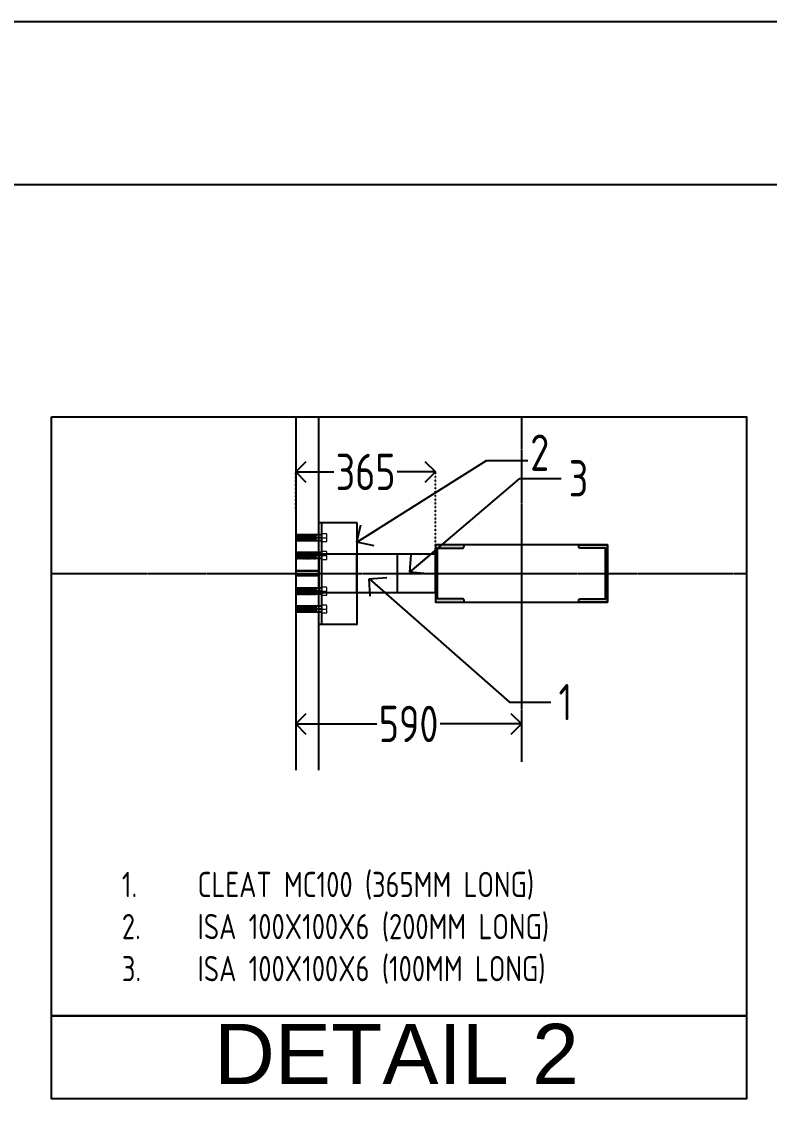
# Model space of a CAD drawing. Header units: millimetres. Extents: x 3470347 to 5996549, y -3470518 to 17149644.
# Drawn here: x 5031577 to 5038459, y 6811489 to 6821582 of the extents above; entities that cross this region are included whole.
import ezdxf
from ezdxf.enums import TextEntityAlignment as Align

# ---------------------------------------------------------------- set-up
doc = ezdxf.new("R2010")
doc.units = ezdxf.units.MM
doc.header["$MEASUREMENT"] = 0
doc.header["$PDMODE"] = 35
doc.header["$PDSIZE"] = -5
doc.linetypes.add('CENTERX2', pattern=[4, 2.5, -0.5, 0.5, -0.5])
doc.linetypes.add('DOT2', pattern=[0.125, 0, -0.125])
doc.layers.get('0').update_dxf_attribs({"linetype": 'CONTINUOUS', "lineweight": 25})
doc.layers.get('DEFPOINTS').update_dxf_attribs({"linetype": 'CONTINUOUS', "lineweight": 25})
for name, color, linetype, lineweight in [('6 TEXT', 7, 'CONTINUOUS', 25), ('channnel', 2, 'CONTINUOUS', 15), ('rRCC 1', 3, 'CONTINUOUS', 25), ('rRCC 2', 40, 'CONTINUOUS', 15), ('SHEET', 7, 'CONTINUOUS', 15)]:
    doc.layers.add(name, color=color, linetype=linetype, lineweight=lineweight)
doc.layers.add('lintel', color=2, linetype='CONTINUOUS')
doc.styles.add('DIM', font='geniso.shx', dxfattribs={"width": 0.85})
doc.styles.add('PDF Arial', font='arial.ttf')
doc.dimstyles.new('ST-100', dxfattribs={"dimscale": 100, "dimtxt": 7, "dimasz": 5, "dimexe": 0.18, "dimexo": 0.0625, "dimgap": 0.2, "dimtad": 0, "dimdec": 0, "dimzin": 0, "dimdsep": 46, "dimtxsty": 'DIM', "dimblk": 'OPEN90', "dimcen": 0.09, "dimclrd": 256, "dimclrt": 7, "dimadec": 0, "dimazin": 0, "dimtfac": 1, "dimtdec": 0, "dimtofl": 0, "dimtmove": 0, "dimatfit": 3, "dimldrblk": 'OPEN90', "dimfxl": 1, "dimtolj": 1, "dimtzin": 0, "dimlwd": -1, "dimarcsym": 0})

# ---------------------------------------------------------------- blocks, each defined once
blk = doc.blocks.new('_Open90')
at = {"color": 0, "linetype": 'ByBlock', "lineweight": -2}
for p, q in [((-0.5, 0.5), (0, 0)), ((0, 0), (-1, 0)), ((0, 0), (-0.5, -0.5))]:
    blk.add_line(p, q, dxfattribs=at)
blk = doc.blocks.new('*D1506')
at = {"color": 1, "linetype": 'DOT2', "lineweight": -2, "ltscale": 0.7}
for p, q in [((446356.2, -1867615.1), (446356.2, -1867422.4)), ((447086.2, -1867853.7), (447086.2, -1867422.4))]:
    blk.add_line(p, q, dxfattribs=at)
at = {"color": 1, "linetype": 'ByBlock', "ltscale": 0.7}
for p, q in [((446466.2, -1867422.4), (446555.8, -1867422.4)), ((446976.2, -1867422.4), (446886.5, -1867422.4))]:
    blk.add_line(p, q, dxfattribs=at)
at = {"layer": 'DEFPOINTS', "color": 0, "linetype": 'ByBlock'}
for p in [(446356.2, -1867422.4), (446356.2, -1867615.1), (447086.2, -1867853.7)]:
    blk.add_point(p, dxfattribs=at)
at = {"color": 1, "linetype": 'ByBlock', "xscale": 110, "yscale": 110, "zscale": 110, "rotation": 180}
blk.add_blockref('_Open90', (446356.2, -1867422.4), dxfattribs=at)
at = {"color": 1, "linetype": 'ByBlock', "xscale": 110, "yscale": 110, "zscale": 110}
blk.add_blockref('_Open90', (447086.2, -1867422.4), dxfattribs=at)
at = {"color": 7, "linetype": 'ByBlock', "insert": (446721.2, -1867422.4), "char_height": 190, "attachment_point": 5, "style": 'DIM'}
blk.add_mtext('\\A1;365', dxfattribs=at)
blk = doc.blocks.new('*D1518')
at = {"color": 1, "linetype": 'DOT2', "lineweight": -2, "ltscale": 0.7}
for p, q in [((446356.2, -1868741.1), (446356.2, -1868741.1)), ((447536.2, -1868741.1), (447536.2, -1868741.1))]:
    blk.add_line(p, q, dxfattribs=at)
at = {"color": 1, "linetype": 'ByBlock', "ltscale": 0.7}
for p, q in [((446466.2, -1868741.1), (446780.5, -1868741.1)), ((447426.2, -1868741.1), (447111.9, -1868741.1))]:
    blk.add_line(p, q, dxfattribs=at)
at = {"layer": 'DEFPOINTS', "color": 0, "linetype": 'ByBlock'}
for p in [(446356.2, -1868741.1), (447536.2, -1868741.1), (447536.2, -1868741.1)]:
    blk.add_point(p, dxfattribs=at)
at = {"color": 1, "linetype": 'ByBlock', "xscale": 110, "yscale": 110, "zscale": 110, "rotation": 180}
blk.add_blockref('_Open90', (446356.2, -1868741.1), dxfattribs=at)
at = {"color": 1, "linetype": 'ByBlock', "xscale": 110, "yscale": 110, "zscale": 110}
blk.add_blockref('_Open90', (447536.2, -1868741.1), dxfattribs=at)
at = {"color": 7, "linetype": 'ByBlock', "insert": (446946.2, -1868741.1), "char_height": 190, "attachment_point": 5, "style": 'DIM'}
blk.add_mtext('\\A1;590', dxfattribs=at)
blk = doc.blocks.new('SRD')
at = {"layer": '6 TEXT', "linetype": 'ByBlock'}
h = blk.add_hatch(color=150, dxfattribs=at)
h.dxf.hatch_style = 1
h.paths.add_polyline_path([(447086.2, -1867803.7), (447086.2, -1868103.7), (447236.2, -1868103.7), (447236.2, -1868093.7, 0.414214), (447228.2, -1868085.7), (447097, -1868085.7), (447097, -1867821.7), (447228.2, -1867821.7, 0.414214), (447236.2, -1867813.7), (447236.2, -1867803.7)])
h = blk.add_hatch(color=150, dxfattribs=at)
h.dxf.hatch_style = 1
h.paths.add_polyline_path([(447836.2, -1867803.7), (447836.2, -1867813.7, 0.414214), (447844.2, -1867821.7), (447975.4, -1867821.7), (447975.4, -1868085.7), (447844.2, -1868085.7, 0.414214), (447836.2, -1868093.7), (447836.2, -1868103.7), (447986.2, -1868103.7), (447986.2, -1867803.7)])
at = {"color": 3}
blk.add_line((446492.2, -1868220.4), (446492.2, -1867687), dxfattribs=at)
at = {"color": 8, "linetype": 'ByBlock'}
for p, q in [((446492.2, -1867751), (446356.2, -1867751)), ((446492.2, -1867767), (446356.2, -1867767)), ((446492.2, -1867783), (446356.2, -1867783)), ((446492.2, -1867844.4), (446356.2, -1867844.4)), ((446492.2, -1867860.4), (446356.2, -1867860.4)), ((446492.2, -1867860.4), (446356.2, -1867860.4)), ((446492.2, -1867876.4), (446356.2, -1867876.4)), ((446492.2, -1868031), (446356.2, -1868031)), ((446492.2, -1868047), (446356.2, -1868047)), ((446492.2, -1868047), (446356.2, -1868047)), ((446492.2, -1868063), (446356.2, -1868063)), ((446492.2, -1868124.4), (446356.2, -1868124.4)), ((446492.2, -1868140.4), (446356.2, -1868140.4)), ((446492.2, -1868156.4), (446356.2, -1868156.4))]:
    blk.add_line(p, q, dxfattribs=at)
at = {"color": 2}
for p, q in [((446476.2, -1867940.4), (446356.2, -1867940.4)), ((446476.2, -1867940.4), (446356.2, -1867940.4)), ((446476.2, -1867967), (446356.2, -1867967)), ((446476.2, -1867967), (446356.2, -1867967))]:
    blk.add_line(p, q, dxfattribs=at)
at = {"color": 6, "linetype": 'ByBlock'}
for p, q in [((446476.2, -1867967), (446356.2, -1867967)), ((446356.2, -1867967), (446356.2, -1868983.7)), ((446476.2, -1868983.7), (446476.2, -1867967))]:
    blk.add_line(p, q, dxfattribs=at)
at = {"color": 6, "ltscale": 15}
blk.add_lwpolyline([(446356.2, -1867134.9), (446356.2, -1867940.4), (446476.2, -1867940.4), (446476.2, -1867134.9)], dxfattribs=at)
at = {"color": 3}
for points in [[(446676.2, -1867687), (446676.2, -1868220.4), (446476.2, -1868220.4), (446476.2, -1867687)], [(446476.2, -1868053.7), (446676.2, -1868053.7), (446676.2, -1867853.7), (446476.2, -1867853.7)], [(446886.2, -1868053.7), (447086.2, -1868053.7), (447086.2, -1867853.7), (446886.2, -1867853.7)]]:
    blk.add_lwpolyline(points, close=True, dxfattribs=at)
at = {"layer": '6 TEXT', "color": 8, "linetype": 'CENTERX2', "ltscale": 0.5}
blk.add_line((447536.2, -1867134.9), (447536.2, -1868938.9), dxfattribs=at)
at = {"layer": '6 TEXT', "color": 4, "linetype": 'ByBlock'}
for points in [[(447236.2, -1868103.7), (447236.2, -1868093.7, 0.414214), (447228.2, -1868085.7), (447097, -1868085.7), (447097, -1867821.7), (447228.2, -1867821.7, 0.414214), (447236.2, -1867813.7), (447236.2, -1867803.7), (447086.2, -1867803.7), (447086.2, -1868103.7)], [(447836.2, -1868103.7), (447836.2, -1868093.7, -0.414214), (447844.2, -1868085.7), (447975.4, -1868085.7), (447975.4, -1867821.7), (447844.2, -1867821.7, -0.414214), (447836.2, -1867813.7), (447836.2, -1867803.7), (447986.2, -1867803.7), (447986.2, -1868103.7)]]:
    blk.add_lwpolyline(points, format="xyb", close=True, dxfattribs=at)
at = {"layer": '6 TEXT', "color": 8, "linetype": 'CENTERX2', "ltscale": 0.5}
blk.add_lwpolyline([(445078.4, -1867953.7), (448712.9, -1867953.7)], dxfattribs=at)
at = {"layer": 'channnel', "color": 8, "linetype": 'ByBlock'}
for p, q in [((446492.2, -1867751), (446356.2, -1867751)), ((446356.2, -1867751), (446356.2, -1867783)), ((446492.2, -1867783), (446356.2, -1867783)), ((446463.4, -1867783), (446463.4, -1867751)), ((446492.2, -1867745.7), (446492.2, -1867788.4)), ((446516.8, -1867745.7), (446492.2, -1867745.7)), ((446492.2, -1867767), (446516.8, -1867767)), ((446516.8, -1867788.4), (446492.2, -1867788.4)), ((446492.2, -1867844.4), (446356.2, -1867844.4)), ((446356.2, -1867844.4), (446356.2, -1867876.4)), ((446463.4, -1867876.4), (446463.4, -1867844.4)), ((446492.2, -1867839), (446492.2, -1867881.7)), ((446516.8, -1867839), (446492.2, -1867839)), ((446492.2, -1867876.4), (446356.2, -1867876.4)), ((446492.2, -1867860.4), (446516.8, -1867860.4)), ((446516.8, -1867881.7), (446492.2, -1867881.7)), ((446492.2, -1868031), (446356.2, -1868031)), ((446356.2, -1868063), (446356.2, -1868031)), ((446492.2, -1868063), (446356.2, -1868063)), ((446463.4, -1868031), (446463.4, -1868063)), ((446492.2, -1868068.4), (446492.2, -1868025.7)), ((446516.8, -1868025.7), (446492.2, -1868025.7)), ((446492.2, -1868047), (446516.8, -1868047)), ((446516.8, -1868068.4), (446492.2, -1868068.4)), ((446492.2, -1868124.4), (446356.2, -1868124.4)), ((446356.2, -1868156.4), (446356.2, -1868124.4)), ((446463.4, -1868124.4), (446463.4, -1868156.4)), ((446492.2, -1868161.7), (446492.2, -1868119)), ((446516.8, -1868119), (446492.2, -1868119)), ((446492.2, -1868156.4), (446356.2, -1868156.4)), ((446492.2, -1868140.4), (446516.8, -1868140.4)), ((446516.8, -1868161.7), (446492.2, -1868161.7))]:
    blk.add_line(p, q, dxfattribs=at)
at = {"layer": 'channnel', "color": 8, "linetype": 'Continuous'}
for p, q in [((446367.8, -1867781.9), (446356.2, -1867757)), ((446365.3, -1867783), (446356.2, -1867763.5)), ((446361.7, -1867781.9), (446356.2, -1867770)), ((446359.2, -1867783), (446356.2, -1867776.5)), ((446371.4, -1867783), (446357, -1867752.2)), ((446373.8, -1867781.9), (446359.5, -1867751)), ((446377.4, -1867783), (446363, -1867752.2)), ((446379.9, -1867781.9), (446365.5, -1867751)), ((446383.5, -1867783), (446369.1, -1867752.2)), ((446386.5, -1867783), (446371.6, -1867751)), ((446389, -1867781.9), (446375.2, -1867752.2)), ((446392.6, -1867783), (446377.7, -1867751)), ((446395.1, -1867781.9), (446381.3, -1867752.2)), ((446398.7, -1867783), (446383.7, -1867751)), ((446401.2, -1867781.9), (446387.3, -1867752.2)), ((446404.7, -1867783), (446389.8, -1867751)), ((446407.2, -1867781.9), (446393.4, -1867752.2)), ((446410.8, -1867783), (446395.9, -1867751)), ((446413.3, -1867781.9), (446399.5, -1867752.2)), ((446416.9, -1867783), (446401.9, -1867751)), ((446419.4, -1867781.9), (446405.5, -1867752.2)), ((446422.9, -1867783), (446408, -1867751)), ((446425.4, -1867781.9), (446411.6, -1867752.2)), ((446429, -1867783), (446414.1, -1867751)), ((446418.2, -1867781.9), (446417.7, -1867752.2)), ((446433.9, -1867783), (446419, -1867751)), ((446421.7, -1867783), (446420.2, -1867751)), ((446436.4, -1867781.9), (446422.5, -1867752.2)), ((446424.2, -1867781.9), (446423.7, -1867752.2)), ((446439.9, -1867783), (446425, -1867751)), ((446427.8, -1867783), (446426.2, -1867751)), ((446442.4, -1867781.9), (446428.6, -1867752.2)), ((446430.3, -1867781.9), (446429.8, -1867752.2)), ((446446, -1867783), (446431.1, -1867751)), ((446434.4, -1867751.5), (446434.1, -1867751)), ((446448.5, -1867781.9), (446434.7, -1867752.2)), ((446452.1, -1867783), (446437.2, -1867751)), ((446440.4, -1867751.5), (446440.2, -1867751)), ((446454.6, -1867781.9), (446440.7, -1867752.2)), ((446458.2, -1867783), (446443.2, -1867751)), ((446446.5, -1867751.5), (446446.3, -1867751)), ((446460.6, -1867781.9), (446446.8, -1867752.2)), ((446463.4, -1867781.2), (446449.3, -1867751)), ((446452.6, -1867751.5), (446452.3, -1867751)), ((446463.4, -1867774.7), (446452.9, -1867752.2)), ((446463.4, -1867768.2), (446455.4, -1867751)), ((446458.6, -1867751.5), (446458.4, -1867751)), ((446463.4, -1867761.7), (446458.9, -1867752.2)), ((446463.4, -1867755.2), (446461.4, -1867751)), ((446464.7, -1867751.5), (446464.5, -1867751)), ((446371.4, -1867876.4), (446357, -1867845.5)), ((446373.8, -1867875.2), (446359.5, -1867844.4)), ((446377.4, -1867876.4), (446363, -1867845.5)), ((446379.9, -1867875.2), (446365.5, -1867844.4)), ((446383.5, -1867876.4), (446369.1, -1867845.5)), ((446386.5, -1867876.4), (446371.6, -1867844.4)), ((446389, -1867875.2), (446375.2, -1867845.5)), ((446392.6, -1867876.4), (446377.7, -1867844.4)), ((446395.1, -1867875.2), (446381.3, -1867845.5)), ((446398.7, -1867876.4), (446383.7, -1867844.4)), ((446401.2, -1867875.2), (446387.3, -1867845.5)), ((446404.7, -1867876.4), (446389.8, -1867844.4)), ((446407.2, -1867875.2), (446393.4, -1867845.5)), ((446410.8, -1867876.4), (446395.9, -1867844.4)), ((446413.3, -1867875.2), (446399.5, -1867845.5)), ((446416.9, -1867876.4), (446401.9, -1867844.4)), ((446419.4, -1867875.2), (446405.5, -1867845.5)), ((446422.9, -1867876.4), (446408, -1867844.4)), ((446425.4, -1867875.2), (446411.6, -1867845.5)), ((446429, -1867876.4), (446414.1, -1867844.4)), ((446418.2, -1867875.2), (446417.7, -1867845.5)), ((446433.9, -1867876.4), (446419, -1867844.4)), ((446421.7, -1867876.4), (446420.2, -1867844.4)), ((446436.4, -1867875.2), (446422.5, -1867845.5)), ((446424.2, -1867875.2), (446423.7, -1867845.5)), ((446439.9, -1867876.4), (446425, -1867844.4)), ((446427.8, -1867876.4), (446426.2, -1867844.4)), ((446442.4, -1867875.2), (446428.6, -1867845.5)), ((446430.3, -1867875.2), (446429.8, -1867845.5)), ((446446, -1867876.4), (446431.1, -1867844.4)), ((446434.4, -1867844.9), (446434.1, -1867844.4)), ((446448.5, -1867875.2), (446434.7, -1867845.5)), ((446452.1, -1867876.4), (446437.2, -1867844.4)), ((446440.4, -1867844.9), (446440.2, -1867844.4)), ((446454.6, -1867875.2), (446440.7, -1867845.5)), ((446458.2, -1867876.4), (446443.2, -1867844.4)), ((446446.5, -1867844.9), (446446.3, -1867844.4)), ((446460.6, -1867875.2), (446446.8, -1867845.5)), ((446463.4, -1867874.6), (446449.3, -1867844.4)), ((446452.6, -1867844.9), (446452.3, -1867844.4)), ((446463.4, -1867868.1), (446452.9, -1867845.5)), ((446463.4, -1867861.6), (446455.4, -1867844.4)), ((446458.6, -1867844.9), (446458.4, -1867844.4)), ((446463.4, -1867855.1), (446458.9, -1867845.5)), ((446463.4, -1867848.6), (446461.4, -1867844.4)), ((446464.7, -1867844.9), (446464.5, -1867844.4)), ((446367.8, -1867875.2), (446356.2, -1867850.3)), ((446365.3, -1867876.4), (446356.2, -1867856.9)), ((446361.7, -1867875.2), (446356.2, -1867863.4)), ((446359.2, -1867876.4), (446356.2, -1867869.9)), ((446359.2, -1868031), (446356.2, -1868037.5)), ((446365.3, -1868031), (446356.2, -1868050.5)), ((446361.7, -1868032.2), (446356.2, -1868044)), ((446367.8, -1868032.2), (446356.2, -1868057.1)), ((446371.4, -1868031), (446357, -1868061.9)), ((446373.8, -1868032.2), (446359.5, -1868063)), ((446377.4, -1868031), (446363, -1868061.9)), ((446379.9, -1868032.2), (446365.5, -1868063)), ((446383.5, -1868031), (446369.1, -1868061.9)), ((446386.5, -1868031), (446371.6, -1868063)), ((446389, -1868032.2), (446375.2, -1868061.9)), ((446392.6, -1868031), (446377.7, -1868063)), ((446395.1, -1868032.2), (446381.3, -1868061.9)), ((446398.7, -1868031), (446383.7, -1868063)), ((446401.2, -1868032.2), (446387.3, -1868061.9)), ((446404.7, -1868031), (446389.8, -1868063)), ((446407.2, -1868032.2), (446393.4, -1868061.9)), ((446410.8, -1868031), (446395.9, -1868063)), ((446413.3, -1868032.2), (446399.5, -1868061.9)), ((446416.9, -1868031), (446401.9, -1868063)), ((446419.4, -1868032.2), (446405.5, -1868061.9)), ((446422.9, -1868031), (446408, -1868063)), ((446425.4, -1868032.2), (446411.6, -1868061.9)), ((446429, -1868031), (446414.1, -1868063)), ((446418.2, -1868032.2), (446417.7, -1868061.9)), ((446433.9, -1868031), (446419, -1868063)), ((446421.7, -1868031), (446420.2, -1868063)), ((446436.4, -1868032.2), (446422.5, -1868061.9)), ((446424.2, -1868032.2), (446423.7, -1868061.9)), ((446439.9, -1868031), (446425, -1868063)), ((446427.8, -1868031), (446426.2, -1868063)), ((446442.4, -1868032.2), (446428.6, -1868061.9)), ((446430.3, -1868032.2), (446429.8, -1868061.9)), ((446446, -1868031), (446431.1, -1868063)), ((446434.4, -1868062.5), (446434.1, -1868063)), ((446448.5, -1868032.2), (446434.7, -1868061.9)), ((446452.1, -1868031), (446437.2, -1868063)), ((446440.4, -1868062.5), (446440.2, -1868063)), ((446454.6, -1868032.2), (446440.7, -1868061.9)), ((446458.2, -1868031), (446443.2, -1868063)), ((446446.5, -1868062.5), (446446.3, -1868063)), ((446460.6, -1868032.2), (446446.8, -1868061.9)), ((446463.4, -1868032.8), (446449.3, -1868063)), ((446452.6, -1868062.5), (446452.3, -1868063)), ((446463.4, -1868039.3), (446452.9, -1868061.9)), ((446463.4, -1868045.8), (446455.4, -1868063)), ((446458.6, -1868062.5), (446458.4, -1868063)), ((446463.4, -1868052.3), (446458.9, -1868061.9)), ((446463.4, -1868058.8), (446461.4, -1868063)), ((446464.7, -1868062.5), (446464.5, -1868063)), ((446359.2, -1868124.4), (446356.2, -1868130.9)), ((446365.3, -1868124.4), (446356.2, -1868143.9)), ((446361.7, -1868125.5), (446356.2, -1868137.4)), ((446367.8, -1868125.5), (446356.2, -1868150.4)), ((446371.4, -1868124.4), (446357, -1868155.2)), ((446373.8, -1868125.5), (446359.5, -1868156.4)), ((446377.4, -1868124.4), (446363, -1868155.2)), ((446379.9, -1868125.5), (446365.5, -1868156.4)), ((446383.5, -1868124.4), (446369.1, -1868155.2)), ((446386.5, -1868124.4), (446371.6, -1868156.4)), ((446389, -1868125.5), (446375.2, -1868155.2)), ((446392.6, -1868124.4), (446377.7, -1868156.4)), ((446395.1, -1868125.5), (446381.3, -1868155.2)), ((446398.7, -1868124.4), (446383.7, -1868156.4)), ((446401.2, -1868125.5), (446387.3, -1868155.2)), ((446404.7, -1868124.4), (446389.8, -1868156.4)), ((446407.2, -1868125.5), (446393.4, -1868155.2)), ((446410.8, -1868124.4), (446395.9, -1868156.4)), ((446413.3, -1868125.5), (446399.5, -1868155.2)), ((446416.9, -1868124.4), (446401.9, -1868156.4)), ((446419.4, -1868125.5), (446405.5, -1868155.2)), ((446422.9, -1868124.4), (446408, -1868156.4)), ((446425.4, -1868125.5), (446411.6, -1868155.2)), ((446429, -1868124.4), (446414.1, -1868156.4)), ((446418.2, -1868125.5), (446417.7, -1868155.2)), ((446433.9, -1868124.4), (446419, -1868156.4)), ((446421.7, -1868124.4), (446420.2, -1868156.4)), ((446436.4, -1868125.5), (446422.5, -1868155.2)), ((446424.2, -1868125.5), (446423.7, -1868155.2)), ((446439.9, -1868124.4), (446425, -1868156.4)), ((446427.8, -1868124.4), (446426.2, -1868156.4)), ((446442.4, -1868125.5), (446428.6, -1868155.2)), ((446430.3, -1868125.5), (446429.8, -1868155.2)), ((446446, -1868124.4), (446431.1, -1868156.4)), ((446448.5, -1868125.5), (446434.7, -1868155.2)), ((446452.1, -1868124.4), (446437.2, -1868156.4)), ((446454.6, -1868125.5), (446440.7, -1868155.2)), ((446458.2, -1868124.4), (446443.2, -1868156.4)), ((446460.6, -1868125.5), (446446.8, -1868155.2)), ((446463.4, -1868126.2), (446449.3, -1868156.4)), ((446463.4, -1868132.7), (446452.9, -1868155.2)), ((446434.4, -1868155.9), (446434.1, -1868156.4)), ((446440.4, -1868155.9), (446440.2, -1868156.4)), ((446446.5, -1868155.9), (446446.3, -1868156.4)), ((446452.6, -1868155.9), (446452.3, -1868156.4)), ((446463.4, -1868139.2), (446455.4, -1868156.4)), ((446458.6, -1868155.9), (446458.4, -1868156.4)), ((446463.4, -1868145.7), (446458.9, -1868155.2)), ((446463.4, -1868152.2), (446461.4, -1868156.4)), ((446464.7, -1868155.9), (446464.5, -1868156.4))]:
    blk.add_line(p, q, dxfattribs=at)
for centre, radius, start, end in [((446358.2, -1867751.6), 1.38, 25, 205), ((446360.5, -1867782.5), 1.38, 205, 25), ((446364.3, -1867751.6), 1.38, 25, 205), ((446366.5, -1867782.5), 1.37, 205, 25), ((446370.4, -1867751.6), 1.38, 25, 205), ((446372.6, -1867782.5), 1.38, 205, 25), ((446376.4, -1867751.6), 1.38, 25, 205), ((446378.7, -1867782.5), 1.38, 205, 25), ((446382.5, -1867751.6), 1.38, 25, 205), ((446387.8, -1867782.5), 1.38, 205, 25), ((446388.6, -1867751.6), 1.38, 25, 205), ((446393.8, -1867782.5), 1.38, 205, 25), ((446394.6, -1867751.6), 1.38, 25, 205), ((446399.9, -1867782.5), 1.37, 205, 25), ((446400.7, -1867751.6), 1.37, 25, 205), ((446406, -1867782.5), 1.38, 205, 25), ((446406.8, -1867751.6), 1.38, 25, 205), ((446412, -1867782.5), 1.38, 205, 25), ((446412.8, -1867751.6), 1.38, 25, 205), ((446418.1, -1867782.5), 1.37, 205, 25), ((446418.9, -1867751.6), 1.38, 25, 205), ((446422.5, -1867792.5), 11.5, 55.56904, 112.19299), ((446425.5, -1867741.6), 11.5, 235.56904, 292.19299), ((446423, -1867782.5), 1.38, 205, 25), ((446423.8, -1867751.6), 1.37, 25, 205), ((446424.2, -1867782.5), 1.38, 205, 25), ((446425, -1867751.6), 1.38, 25, 205), ((446429.1, -1867782.5), 1.37, 205, 25), ((446429.8, -1867751.6), 1.38, 25, 205), ((446435.1, -1867782.5), 1.37, 205, 25), ((446435.9, -1867751.6), 1.38, 25, 205), ((446441.2, -1867782.5), 1.37, 205, 25), ((446442, -1867751.6), 1.38, 25, 205), ((446447.3, -1867782.5), 1.37, 205, 25), ((446448.1, -1867751.6), 1.38, 25, 205), ((446453.3, -1867782.5), 1.37, 205, 25), ((446454.1, -1867751.6), 1.38, 25, 205), ((446459.4, -1867782.5), 1.37, 205, 25), ((446460.2, -1867751.6), 1.38, 25, 205), ((446358.2, -1867844.9), 1.38, 25, 205), ((446364.3, -1867844.9), 1.38, 25, 205), ((446370.4, -1867844.9), 1.38, 25, 205), ((446376.4, -1867844.9), 1.38, 25, 205), ((446382.5, -1867844.9), 1.38, 25, 205), ((446388.6, -1867844.9), 1.38, 25, 205), ((446394.6, -1867844.9), 1.38, 25, 205), ((446400.7, -1867844.9), 1.37, 25, 205), ((446406.8, -1867844.9), 1.38, 25, 205), ((446412.8, -1867844.9), 1.38, 25, 205), ((446418.9, -1867844.9), 1.38, 25, 205), ((446425.5, -1867834.9), 11.5, 235.56904, 292.19299), ((446423.8, -1867844.9), 1.37, 25, 205), ((446425, -1867844.9), 1.38, 25, 205), ((446429.8, -1867844.9), 1.38, 25, 205), ((446435.9, -1867844.9), 1.38, 25, 205), ((446442, -1867844.9), 1.38, 25, 205), ((446448.1, -1867844.9), 1.38, 25, 205), ((446454.1, -1867844.9), 1.38, 25, 205), ((446460.2, -1867844.9), 1.38, 25, 205), ((446360.5, -1867875.8), 1.38, 205, 25), ((446366.5, -1867875.8), 1.37, 205, 25), ((446372.6, -1867875.8), 1.38, 205, 25), ((446378.7, -1867875.8), 1.38, 205, 25), ((446387.8, -1867875.8), 1.38, 205, 25), ((446393.8, -1867875.8), 1.38, 205, 25), ((446399.9, -1867875.8), 1.37, 205, 25), ((446406, -1867875.8), 1.38, 205, 25), ((446412, -1867875.8), 1.38, 205, 25), ((446418.1, -1867875.8), 1.37, 205, 25), ((446422.5, -1867885.8), 11.5, 55.56904, 112.19299), ((446423, -1867875.8), 1.38, 205, 25), ((446424.2, -1867875.8), 1.38, 205, 25), ((446429.1, -1867875.8), 1.37, 205, 25), ((446435.1, -1867875.8), 1.37, 205, 25), ((446441.2, -1867875.8), 1.37, 205, 25), ((446447.3, -1867875.8), 1.37, 205, 25), ((446453.3, -1867875.8), 1.37, 205, 25), ((446459.4, -1867875.8), 1.37, 205, 25), ((446358.2, -1868062.5), 1.38, 155, 335), ((446360.5, -1868031.6), 1.38, 335, 155), ((446364.3, -1868062.5), 1.38, 155, 335), ((446366.5, -1868031.6), 1.37, 335, 155), ((446370.4, -1868062.5), 1.38, 155, 335), ((446372.6, -1868031.6), 1.38, 335, 155), ((446376.4, -1868062.5), 1.38, 155, 335), ((446378.7, -1868031.6), 1.38, 335, 155), ((446382.5, -1868062.5), 1.38, 155, 335), ((446387.8, -1868031.6), 1.38, 335, 155), ((446388.6, -1868062.5), 1.38, 155, 335), ((446393.8, -1868031.6), 1.38, 335, 155), ((446394.6, -1868062.5), 1.38, 155, 335), ((446399.9, -1868031.6), 1.37, 335, 155), ((446400.7, -1868062.5), 1.37, 155, 335), ((446406, -1868031.6), 1.38, 335, 155), ((446406.8, -1868062.5), 1.38, 155, 335), ((446412, -1868031.6), 1.38, 335, 155), ((446412.8, -1868062.5), 1.38, 155, 335), ((446418.1, -1868031.6), 1.37, 335, 155), ((446418.9, -1868062.5), 1.38, 155, 335), ((446422.5, -1868021.6), 11.5, 247.80701, 304.43096), ((446425.5, -1868072.5), 11.5, 67.80701, 124.43096), ((446423, -1868031.6), 1.38, 335, 155), ((446423.8, -1868062.5), 1.37, 155, 335), ((446424.2, -1868031.6), 1.38, 335, 155), ((446425, -1868062.5), 1.38, 155, 335), ((446429.1, -1868031.6), 1.37, 335, 155), ((446429.8, -1868062.5), 1.38, 155, 335), ((446435.1, -1868031.6), 1.37, 335, 155), ((446435.9, -1868062.5), 1.38, 155, 335), ((446441.2, -1868031.6), 1.37, 335, 155), ((446442, -1868062.5), 1.38, 155, 335), ((446447.3, -1868031.6), 1.37, 335, 155), ((446448.1, -1868062.5), 1.38, 155, 335), ((446453.3, -1868031.6), 1.37, 335, 155), ((446454.1, -1868062.5), 1.38, 155, 335), ((446459.4, -1868031.6), 1.37, 335, 155), ((446460.2, -1868062.5), 1.38, 155, 335), ((446360.5, -1868124.9), 1.38, 335, 155), ((446366.5, -1868124.9), 1.37, 335, 155), ((446372.6, -1868124.9), 1.38, 335, 155), ((446378.7, -1868124.9), 1.38, 335, 155), ((446387.8, -1868124.9), 1.38, 335, 155), ((446393.8, -1868124.9), 1.38, 335, 155), ((446399.9, -1868124.9), 1.37, 335, 155), ((446406, -1868124.9), 1.38, 335, 155), ((446412, -1868124.9), 1.38, 335, 155), ((446418.1, -1868124.9), 1.37, 335, 155), ((446422.5, -1868114.9), 11.5, 247.80701, 304.43096), ((446423, -1868124.9), 1.38, 335, 155), ((446424.2, -1868124.9), 1.38, 335, 155), ((446429.1, -1868124.9), 1.37, 335, 155), ((446435.1, -1868124.9), 1.37, 335, 155), ((446441.2, -1868124.9), 1.37, 335, 155), ((446447.3, -1868124.9), 1.37, 335, 155), ((446453.3, -1868124.9), 1.37, 335, 155), ((446459.4, -1868124.9), 1.37, 335, 155), ((446358.2, -1868155.8), 1.38, 155, 335), ((446364.3, -1868155.8), 1.38, 155, 335), ((446370.4, -1868155.8), 1.38, 155, 335), ((446376.4, -1868155.8), 1.38, 155, 335), ((446382.5, -1868155.8), 1.38, 155, 335), ((446388.6, -1868155.8), 1.38, 155, 335), ((446394.6, -1868155.8), 1.38, 155, 335), ((446400.7, -1868155.8), 1.37, 155, 335), ((446406.8, -1868155.8), 1.38, 155, 335), ((446412.8, -1868155.8), 1.38, 155, 335), ((446418.9, -1868155.8), 1.38, 155, 335), ((446425.5, -1868165.8), 11.5, 67.80701, 124.43096), ((446423.8, -1868155.8), 1.37, 155, 335), ((446425, -1868155.8), 1.38, 155, 335), ((446429.8, -1868155.8), 1.38, 155, 335), ((446435.9, -1868155.8), 1.38, 155, 335), ((446442, -1868155.8), 1.38, 155, 335), ((446448.1, -1868155.8), 1.38, 155, 335), ((446454.1, -1868155.8), 1.38, 155, 335), ((446460.2, -1868155.8), 1.38, 155, 335)]:
    blk.add_arc(centre, radius, start, end, dxfattribs=at)
at = {"layer": 'channnel', "color": 8, "linetype": 'ByBlock'}
for centre in [(446489.8, -1867756.4), (446489.8, -1867777.7), (446489.8, -1867849.7), (446489.8, -1867871), (446489.8, -1868036.4), (446489.8, -1868057.7), (446489.8, -1868129.7), (446489.8, -1868151)]:
    blk.add_arc(centre, 29.1, 338.49843, 21.50157, dxfattribs=at)
at = {"layer": 'lintel', "color": 1, "linetype": 'ByBlock'}
for points in [[(445078.4, -1867134.9), (448712.9, -1867134.9), (448712.9, -1870268), (445078.4, -1870268)], [(447086.2, -1868103.7), (447986.2, -1868103.7), (447986.2, -1867803.7), (447086.2, -1867803.7)], [(445078.4, -1870268), (448712.9, -1870268), (448712.9, -1870702.4), (445078.4, -1870702.4)]]:
    blk.add_lwpolyline(points, close=True, dxfattribs=at)
at = {"layer": 'lintel', "color": 5, "linetype": 'ByBlock'}
blk.add_lwpolyline([(446356.2, -1867853.7), (446356.2, -1868053.7), (447086.2, -1868053.7), (447086.2, -1867853.7), (446356.2, -1867853.7)], dxfattribs=at)
at = {"layer": 'rRCC 1', "color": 7, "attachment_point": 4, "style": 'DIM'}
for s, insert, char_height in [('\\A1;2', (447582.2, -1867321.9), 190), ('\\A1;3', (447783.5, -1867456.2), 190), ('\\A1;1', (447730, -1868626.8), 190), ('\\pxi-3,l5,t5;\\A1;1.^ICLEAT MC100 (365MM LONG)\\P2.^IISA 100X100X6 (200MM LONG)\\P3.^IISA 100X100X6 (100MM LONG)', (445182.8, -1869807.7), 132)]:
    blk.add_mtext(s, dxfattribs=dict(at, insert=insert, char_height=char_height))
at = {"layer": 'rRCC 2', "style": 'PDF Arial'}
blk.add_text('DETAIL 2', height=315, dxfattribs=at).set_placement((446882.8, -1870467.7), align=Align.MIDDLE_CENTER)
at = {"color": 3, "linetype": 'ByBlock', "ltscale": 0.7}
for base, p1, p2, picture, middle in [((446356.2, -1867422.4), (447086.2, -1867853.7), (446356.2, -1867615.1), '*D1506', (446721.2, -1867422.4)), ((447536.2, -1868741.1), (446356.2, -1868741.1), (447536.2, -1868741.1), '*D1518', (446946.2, -1868741.1))]:
    dim = blk.add_linear_dim(base=base, p1=p1, p2=p2, dimstyle='ST-100', override={"dimtxt": 1.9, "dimasz": 1.1, "dimexe": 0, "dimexo": 0, "dimlfac": 0.5, "dimblk": 'Open90', "dimclrd": 1, "dimclre": 1, "dimfxl": 250, "dimfxlon": 1, "dimarcsym": 1}, dxfattribs=at)
    dim.commit()
    dim.dimension.update_dxf_attribs({"geometry": picture, "text_midpoint": middle})
at = {"layer": 'rRCC 1'}
for points in [[(446676.2, -1867789.7), (447353.4, -1867362.2), (447569.1, -1867362.2)], [(446952.8, -1867947.7), (447527.9, -1867456.2), (447743.5, -1867456.2)], [(446740, -1867981.2), (447474.3, -1868626.8), (447690, -1868626.8)]]:
    blk.add_leader(points, dimstyle='ST-100', override={"dimasz": 1.3}, dxfattribs=at)

msp = doc.modelspace()

# ---------------------------------------------------------------- linework, layer by layer
at = {"color": 192, "lineweight": 25, "elevation": 0}
msp.add_lwpolyline([(4977574.06, 6765698.7), (5056608.88, 6765698.7), (5056608.88, 6821581.96), (4977574.06, 6821581.96)], close=True, dxfattribs=at)
at = {"layer": 'SHEET', "color": 220, "lineweight": 25, "elevation": 0}
msp.add_lwpolyline([(4979079.49, 6767201.3), (5055103.45, 6767201.3), (5055103.45, 6820079.35), (4979079.49, 6820079.35)], close=True, dxfattribs=at)

# ---------------------------------------------------------------- block references
at = {"color": 6, "linetype": 'ByBlock', "xscale": 1.761460820311123, "yscale": 1.761460820311123, "zscale": 1.761460820311123}
msp.add_blockref('SRD', (4247860.29, 10106826.51), dxfattribs=at)

doc.saveas('drawing.dxf')
